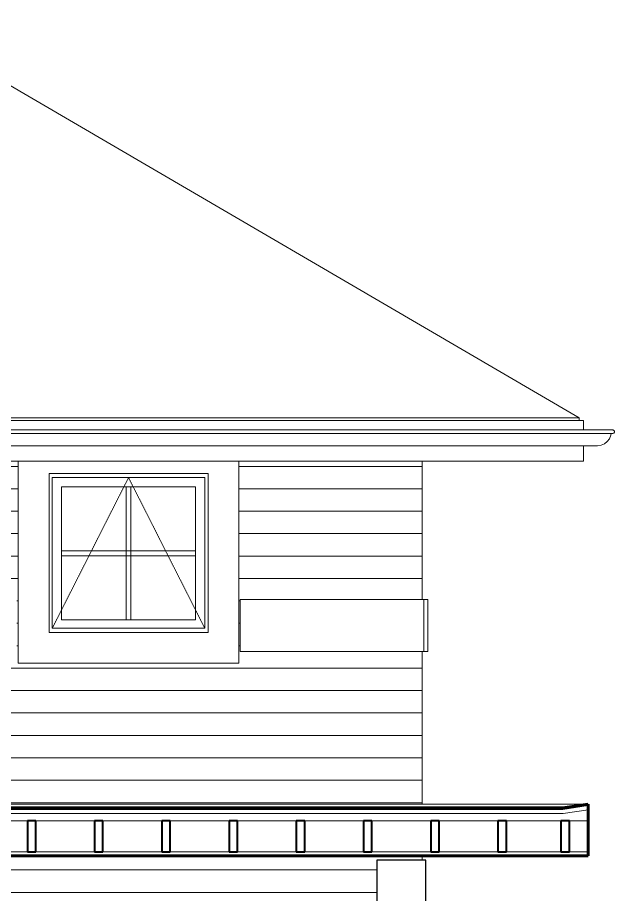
# Model space of a CAD drawing. Header units: inches. Extents: x 94 to 2128, y -110 to 279.
# Drawn here: x 560.8 to 667.3, y 96.1 to 252.6 of the extents above; entities that cross this region are included whole.
import ezdxf

# ---------------------------------------------------------------- set-up
doc = ezdxf.new("R2010")
doc.units = ezdxf.units.IN
doc.header["$MEASUREMENT"] = 0
doc.linetypes.add('Dash 1_16_', pattern=[0.125, 0.0625, -0.0625])
for name, color, linetype, lineweight in [('A-GENM', 13, 'Continuous', 9), ('A-GLAZ', 151, 'Continuous', 18), ('A-ROOF', 132, 'Continuous', 18), ('A-ROOF-OTLN', 132, 'Continuous', 9), ('A-WALL', 113, 'Continuous', 18), ('A-WALL-PATT', 111, 'Continuous', 18), ('Q-CASE', 31, 'Continuous', 9), ('S-BEAM', 12, 'Continuous', 9)]:
    doc.layers.add(name, color=color, linetype=linetype, lineweight=lineweight)

# ---------------------------------------------------------------- blocks, each defined once
blk = doc.blocks.new('Walls 4 - Walls 1-420947-Section - East_West - Looking South - Entry')
at = {"layer": 'A-WALL'}
for p, q in [((633.3, 148.75), (600.55, 148.75)), ((600.55, 148.75), (600.55, 139.5)), ((633.3, 139.5), (633.3, 148.75)), ((633.3, 148.75), (634.05, 148.75)), ((634.05, 148.75), (634.05, 139.5)), ((600.55, 139.5), (633.3, 139.5)), ((633.3, 139.5), (634.05, 139.5))]:
    blk.add_line(p, q, dxfattribs=at)
blk = doc.blocks.new('Casework 21 - Casework 5-955357-Section - East_West - Looking South - Entry')
at = {"layer": 'Q-CASE', "lineweight": 30}
for p, q in [((633.67, 102.25), (624.92, 102.25)), ((624.92, 102.25), (624.92, 90.06)), ((633.67, 90.06), (633.67, 102.25)), ((624.92, 90.06), (633.67, 90.06))]:
    blk.add_line(p, q, dxfattribs=at)
blk = doc.blocks.new('Dimension Lumber - 2x6_s-1260245-Section - East_West - Looking South - Entry')
at = {"layer": 'S-BEAM', "lineweight": 40}
for p, q in [((432.05, 109.25), (430.55, 109.25)), ((430.55, 109.25), (430.55, 103.75)), ((432.05, 103.75), (432.05, 109.25)), ((430.55, 103.75), (432.05, 103.75))]:
    blk.add_line(p, q, dxfattribs=at)
blk = doc.blocks.new('Dimension Lumber - 2x6_s-1260246-Section - East_West - Looking South - Entry')
at = {"layer": 'S-BEAM', "lineweight": 40}
for p, q in [((659.3, 109.25), (657.8, 109.25)), ((657.8, 109.25), (657.8, 103.75)), ((659.3, 103.75), (659.3, 109.25)), ((657.8, 103.75), (659.3, 103.75))]:
    blk.add_line(p, q, dxfattribs=at)
blk = doc.blocks.new('Window-Awning-Andersen-400_Series - 28-3_8_ x 28-3_8_-1118995-Section - East_West - Looking South - Entry')
at = {"layer": 'A-GENM'}
for p, q in [((580.17, 168.87), (580.17, 145.12)), ((581.05, 168.87), (581.05, 145.12)), ((592.55, 157.44), (568.67, 157.44)), ((592.55, 156.56), (568.67, 156.56))]:
    blk.add_line(p, q, dxfattribs=at)
at = {"layer": 'A-GLAZ', "lineweight": 9}
for p, q in [((594.8, 171.25), (566.42, 171.25)), ((566.42, 171.25), (566.42, 142.87)), ((594.8, 142.87), (594.8, 171.25)), ((567, 143.62), (567, 170.5)), ((567, 170.5), (594.22, 170.5)), ((594.22, 170.5), (594.22, 143.62)), ((568.67, 145.12), (568.67, 168.87)), ((568.67, 168.87), (592.55, 168.87)), ((592.55, 168.87), (592.55, 145.12)), ((592.55, 145.12), (568.67, 145.12)), ((566.42, 142.87), (594.8, 142.87)), ((594.22, 143.62), (567, 143.62))]:
    blk.add_line(p, q, dxfattribs=at)
at = {"layer": 'A-GLAZ', "linetype": 'Dash 1_16_', "lineweight": 9}
for q in [(567, 143.62), (594.22, 143.62)]:
    blk.add_line((580.61, 170.5), q, dxfattribs=at)

msp = doc.modelspace()

# ---------------------------------------------------------------- hatches: boundary and pattern name
at = {"layer": 'A-WALL-PATT', "lineweight": 9}
h = msp.add_hatch(dxfattribs=at)
h.set_pattern_fill('FP_12', color=256, style=0, pattern_type=2)
h.set_pattern_definition([(0, (630.047, 96.5), (0, 4), [])])
h.paths.add_polyline_path([(428.63241, 96.5), (510.00741, 96.5), (510.00741, 99.5625), (510.63241, 99.5625), (510.63241, 97.9375), (512.38241, 97.9375), (512.38241, 98), (516.88241, 98), (516.88241, 102.25), (518.44491, 102.25), (518.44491, 96.5), (624.92209, 96.5), (624.92209, 102.25), (633.04709, 102.25), (633.04709, 103), (428.63241, 103), (428.63241, 112.25), (428.80645, 112.23356), (633.04709, 112.23356), (633.04709, 139.5), (600.54709, 139.5), (600.54709, 148.75), (633.04709, 148.75), (633.04709, 173.44066), (600.29709, 173.44066), (600.29709, 137.375), (560.92209, 137.375), (560.92209, 173.44066), (456.38241, 173.44066), (456.38241, 174.5), (428.44441, 174.5), (428.44441, 146.29738), (428.75741, 146.24219), (428.75741, 140.92969), (428.38241, 140.92969), (428.38241, 96.5)], flags=0)
h.paths.add_polyline_path([(557.87144, 139.5), (429.06991, 139.5), (429.06991, 148.75), (560.67209, 148.75), (560.67209, 139.5)], flags=0)
h.paths.add_polyline_path([(429.84828, 178.75), (451.63555, 178.75), (443.37862, 183.56654), (442.68451, 183.56654), (442.68451, 183.97144), (428.38241, 192.31433), (428.38241, 180.30469), (428.44441, 180.30469), (428.45424, 178.75)], flags=0)
h = msp.add_hatch(dxfattribs=at)
h.set_pattern_fill('FP_11', color=256, style=0, pattern_type=2)
h.set_pattern_definition([(0, (630.047, 48.5), (0, 4), [])])
h.paths.add_polyline_path([(600.54709, 52.25), (600.54709, 61.5), (633.04709, 61.5), (633.04709, 90.0569), (624.92209, 90.0569), (624.92209, 96.5), (518.44491, 96.5), (518.44491, 94.375), (519.23131, 94.375), (519.22294, 54.27421), (518.44491, 54.27421), (518.44491, 52.25), (521.88241, 52.25), (521.88241, 61.5), (560.67209, 61.5), (560.67209, 52.25), (560.92209, 52.25), (560.92209, 84.125), (600.29709, 84.125), (600.29709, 52.25)], flags=0)
h.paths.add_polyline_path([(461.25019, 85.625), (510.00741, 85.625), (510.00741, 96.5), (424.63241, 96.5), (424.63241, 88.3125), (425.65441, 88.3125), (426.05216, 88.47725), (426.21691, 88.875), (426.21691, 95.1875), (426.38241, 95.58556), (426.77941, 95.75), (426.77941, 87.75), (424.63241, 87.75), (424.63241, 85.625), (441.92594, 85.625)], flags=0)

# ---------------------------------------------------------------- linework, layer by layer
at = {"layer": 'A-ROOF'}
for p, q in [((538.65552, 252.58574), (661.04709, 181.19066)), ((456.38241, 181.19066), (661.04709, 181.19066)), ((661.04709, 180.69066), (661.04709, 181.19066)), ((658.14885, 111.30609), (435.96655, 111.30609)), ((633.04709, 112.25), (662.63241, 112.25)), ((662.63241, 111.99705), (658.14885, 111.30609)), ((662.63241, 111.23819), (658.20588, 110.55602)), ((658.20588, 110.55602), (435.93189, 110.55602)), ((428.63241, 109.25), (662.63241, 109.25)), ((428.63241, 103.75), (662.63241, 103.75))]:
    msp.add_line(p, q, dxfattribs=at)
at = {"layer": 'A-ROOF', "lineweight": 60}
for p, q in [((658.12984, 111.55611), (435.9781, 111.55611)), ((662.63241, 112.25), (658.12984, 111.55611)), ((662.63241, 103), (662.63241, 112.25)), ((428.63241, 103), (662.63241, 103))]:
    msp.add_line(p, q, dxfattribs=at)
at = {"layer": 'A-ROOF-OTLN'}
for p, q in [((457.13241, 180.69066), (661.79709, 180.69066)), ((661.79709, 180.69066), (661.79709, 178.99619)), ((667.04042, 178.99657), (462.37574, 178.99657)), ((462.37585, 178.38476), (667.04053, 178.38476)), ((459.63241, 176.19066), (664.29709, 176.19066)), ((661.79709, 176.19171), (661.79709, 173.44066)), ((661.79709, 173.44066), (457.13241, 173.44066))]:
    msp.add_line(p, q, dxfattribs=at)
at = {"layer": 'A-ROOF-OTLN', "flags": 128}
for points in [[(664.29709, 176.19066), (664.94414, 176.27585), (665.54709, 176.5256), (666.06486, 176.92289), (666.46215, 177.44066), (666.7119, 178.04361), (666.77755, 178.38105)], [(666.77755, 178.38105), (666.7119, 178.04361), (666.46215, 177.44066), (666.06486, 176.92289), (665.54709, 176.5256), (664.94414, 176.27585), (664.29709, 176.19066)], [(667.02958, 178.99637), (667.1073, 178.98918), (667.18067, 178.96256), (667.24491, 178.91824), (667.29585, 178.8591), (667.33016, 178.78899), (667.34562, 178.71248), (667.34121, 178.63456), (667.31722, 178.56028), (667.27522, 178.4945), (667.21794, 178.44148), (667.1491, 178.40469), (667.07319, 178.38651), (667.01696, 178.38568)], [(667.07319, 178.38651), (667.1491, 178.40469), (667.21794, 178.44148), (667.27522, 178.4945), (667.31722, 178.56028), (667.34121, 178.63456), (667.34562, 178.71248), (667.33016, 178.78899), (667.29585, 178.8591), (667.24491, 178.91824), (667.18067, 178.96256), (667.1073, 178.98918), (667.02958, 178.99637)]]:
    msp.add_lwpolyline(points, dxfattribs=at)
at = {"layer": 'A-WALL'}
for p, q in [((560.92209, 137.375), (560.92209, 173.44066)), ((600.29709, 173.44066), (600.29709, 137.375)), ((633.04709, 148.75), (633.04709, 173.44066)), ((633.04709, 112.23356), (633.04709, 139.5)), ((600.29709, 137.375), (560.92209, 137.375)), ((428.80645, 112.23356), (633.04709, 112.23356)), ((633.04709, 102.25), (633.04709, 103))]:
    msp.add_line(p, q, dxfattribs=at)

# ---------------------------------------------------------------- block references
at = {"layer": 'A-GLAZ'}
msp.add_blockref('Window-Awning-Andersen-400_Series - 28-3_8_ x 28-3_8_-1118995-Section - East_West - Looking South - Entry', (0, 0), dxfattribs=at)
at = {"layer": 'A-WALL'}
msp.add_blockref('Walls 4 - Walls 1-420947-Section - East_West - Looking South - Entry', (0, 0), dxfattribs=at)
at = {"layer": 'Q-CASE'}
msp.add_blockref('Casework 21 - Casework 5-955357-Section - East_West - Looking South - Entry', (0, 0), dxfattribs=at)
at = {"layer": 'S-BEAM'}
for name, p in [('Dimension Lumber - 2x6_s-1260245-Section - East_West - Looking South - Entry', (132, 0)), ('Dimension Lumber - 2x6_s-1260245-Section - East_West - Looking South - Entry', (144, 0)), ('Dimension Lumber - 2x6_s-1260245-Section - East_West - Looking South - Entry', (156, 0)), ('Dimension Lumber - 2x6_s-1260245-Section - East_West - Looking South - Entry', (168, 0)), ('Dimension Lumber - 2x6_s-1260245-Section - East_West - Looking South - Entry', (180, 0)), ('Dimension Lumber - 2x6_s-1260245-Section - East_West - Looking South - Entry', (192, 0)), ('Dimension Lumber - 2x6_s-1260245-Section - East_West - Looking South - Entry', (204, 0)), ('Dimension Lumber - 2x6_s-1260245-Section - East_West - Looking South - Entry', (216, 0)), ('Dimension Lumber - 2x6_s-1260246-Section - East_West - Looking South - Entry', (0, 0))]:
    msp.add_blockref(name, p, dxfattribs=at)

doc.saveas('drawing.dxf')
